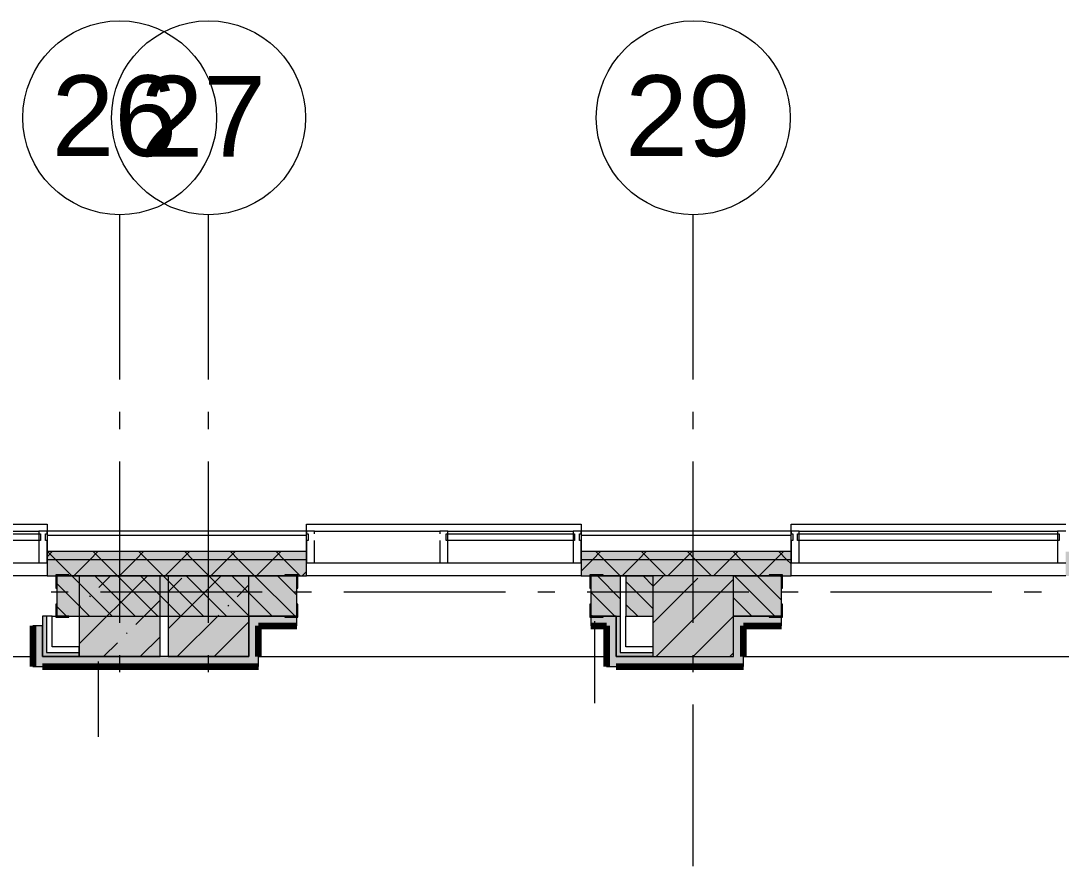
# Model space of a CAD drawing. Header units: millimetres. Extents: x -537608 to 253996, y -217170 to 186033.
# Drawn here: x -328338 to -321899, y -202397 to -197164 of the extents above; entities that cross this region are included whole.
import ezdxf

# ---------------------------------------------------------------- set-up
doc = ezdxf.new("R2010")
doc.units = ezdxf.units.MM
doc.layers.add('16) Лак 1.6м', color=160, linetype='Continuous', lineweight=90)
doc.layers.add('PDF _Геометрия', color=7, linetype='Continuous')
doc.layers.add('PDF _Текст', color=7, linetype='Continuous')
doc.layers.add('PDF _Сплошная заливка', color=7, linetype='Continuous', true_color=0xffffff)
doc.styles.add('PDF ArialMT', font='arial.ttf')

msp = doc.modelspace()

# ---------------------------------------------------------------- hatches: boundary and pattern name
at = {"layer": 'PDF _Сплошная заливка', "transparency": 33554559}
h = msp.add_hatch(color=256, dxfattribs=at)
h.paths.add_polyline_path([(-292602.1144, -200499.6523), (-291276.1742, -200499.6523), (-291276.1742, -200449.6521), (-297870.1772, -200449.6521), (-297870.1772, -200499.6523), (-295975.1895, -200499.6523)], flags=0)
h.paths.add_polyline_path([(-300191.5361, -200499.6523), (-299570.1762, -200499.6523), (-299570.1762, -200449.6521), (-300870.1776, -200449.6521), (-300870.1776, -200499.6523)], flags=0)
h.paths.add_polyline_path([(-302570.1808, -200499.6523), (-302570.1808, -200449.6521), (-303870.178, -200449.6521), (-303870.178, -200499.6523), (-302721.3441, -200499.6523)], flags=0)
h.paths.add_polyline_path([(-312418.9413, -200499.6523), (-311570.1819, -200499.6523), (-311570.1819, -200449.6521), (-312870.1833, -200449.6521), (-312870.1833, -200499.6523), (-312840.5759, -200499.6523)], flags=0)
h.paths.add_polyline_path([(-315370.3838, -200499.6523), (-314570.1822, -200499.6523), (-314570.1822, -200449.6521), (-315870.1837, -200449.6521), (-315870.1837, -200499.6523), (-315792.0185, -200499.6523)], flags=0)
h.paths.add_polyline_path([(-320570.1873, -200499.6523), (-320570.1873, -200449.6521), (-321870.8045, -200449.6521), (-321870.8045, -200499.6523), (-320851.6344, -200499.6523)], flags=0)
h.paths.add_polyline_path([(-317900.1918, -200499.6523), (-317570.1826, -200499.6523), (-317570.1826, -200449.6521), (-318870.184, -200449.6521), (-318870.184, -200499.6523), (-318743.4611, -200499.6523)], flags=0)
h.paths.add_polyline_path([(-324646.3463, -200499.6523), (-323570.8034, -200499.6523), (-323570.8034, -200449.6521), (-324870.1891, -200449.6521), (-324870.1891, -200499.6523)], flags=0)
h.paths.add_polyline_path([(-326570.188, -200499.6523), (-326570.188, -200449.6521), (-328176.1889, -200449.6521), (-328176.1889, -200499.6523), (-326754.5197, -200499.6523)], flags=0)
h.paths.add_polyline_path([(-331176.1935, -200499.6523), (-329876.1878, -200499.6523), (-329876.1878, -200449.6521), (-331176.1935, -200449.6521)], flags=0)
h.paths.add_polyline_path([(-332876.1924, -200499.6523), (-332876.1924, -200449.6521), (-334176.1896, -200449.6521), (-334176.1896, -200499.6523), (-333079.0438, -200499.6523)], flags=0)
h.paths.add_polyline_path([(-336452.1211, -200499.6523), (-335876.1885, -200499.6523), (-335876.1885, -200449.6521), (-337176.1942, -200449.6521), (-337176.1942, -200499.6523), (-336873.7558, -200499.6523)], flags=0)
h.paths.add_polyline_path([(-338876.1932, -200499.6523), (-338876.1932, -200449.6521), (-342076.1901, -200449.6521), (-342076.1901, -200499.6523), (-338981.929, -200499.6523)], flags=0)
h = msp.add_hatch(color=256, dxfattribs=at)
h.paths.add_polyline_path([(-291758.8451, -200599.6527), (-291276.1742, -200599.6527), (-291276.1742, -200499.6523), (-297870.1772, -200499.6523), (-297870.1772, -200599.6527), (-292602.1144, -200599.6527)], flags=0)
h.paths.add_polyline_path([(-300191.5361, -200599.6527), (-299570.1762, -200599.6527), (-299570.1762, -200499.6523), (-300870.1776, -200499.6523), (-300870.1776, -200599.6527)], flags=0)
h.paths.add_polyline_path([(-302570.1808, -200599.6527), (-302570.1808, -200499.6523), (-303870.178, -200499.6523), (-303870.178, -200599.6527), (-302721.3441, -200599.6527)], flags=0)
h.paths.add_polyline_path([(-312426.1838, -200599.6527), (-311570.1819, -200599.6527), (-311570.1819, -200499.6523), (-312870.1833, -200499.6523), (-312870.1833, -200599.6527), (-312840.5759, -200599.6527)], flags=0)
h.paths.add_polyline_path([(-315870.1837, -200599.6527), (-314570.1822, -200599.6527), (-314570.1822, -200499.6523), (-315870.1837, -200499.6523)], flags=0)
h.paths.add_polyline_path([(-318870.184, -200599.6527), (-317570.1826, -200599.6527), (-317570.1826, -200499.6523), (-318870.184, -200499.6523)], flags=0)
h.paths.add_polyline_path([(-321273.2691, -200599.6527), (-320570.1873, -200599.6527), (-320570.1873, -200499.6523), (-321870.8045, -200499.6523), (-321870.8045, -200599.6527), (-321694.9038, -200599.6527)], flags=0)
h.paths.add_polyline_path([(-328176.1889, -200599.6527), (-326570.188, -200599.6527), (-326570.188, -200499.6523), (-328176.1889, -200499.6523)], flags=0)
h.paths.add_polyline_path([(-323570.8034, -200599.6527), (-323570.8034, -200499.6523), (-324870.1891, -200499.6523), (-324870.1891, -200599.6527), (-323803.077, -200599.6527)], flags=0)
h.paths.add_polyline_path([(-330127.5969, -200599.6527), (-329876.1878, -200599.6527), (-329876.1878, -200499.6523), (-331176.1935, -200499.6523), (-331176.1935, -200599.6527), (-330476.1904, -200599.6527)], flags=0)
h.paths.add_polyline_path([(-333922.3131, -200599.6527), (-332876.1924, -200599.6527), (-332876.1924, -200499.6523), (-334176.1896, -200499.6523), (-334176.1896, -200599.6527)], flags=0)
h.paths.add_polyline_path([(-335876.1885, -200599.6527), (-335876.1885, -200499.6523), (-337176.1942, -200499.6523), (-337176.1942, -200599.6527), (-336452.1211, -200599.6527)], flags=0)
h.paths.add_polyline_path([(-338876.1932, -200599.6527), (-338876.1932, -200499.6523), (-342126.1903, -200499.6523), (-342126.1903, -200599.6527), (-338981.929, -200599.6527)], flags=0)
h = msp.add_hatch(color=256, dxfattribs=at)
h.paths.add_polyline_path([(-296926.1754, -200849.6538), (-294426.1751, -200849.6538), (-294426.1751, -200599.6527), (-296926.1754, -200599.6527), (-296926.1754, -200829.3816)], flags=0)
h.paths.add_polyline_path([(-297666.1761, -200849.6538), (-297641.176, -200849.6538), (-297641.176, -200599.6527), (-297809.7308, -200599.6527), (-297809.7308, -200849.6538)], flags=0)
h.paths.add_polyline_path([(-300809.7312, -200849.6538), (-299629.7312, -200849.6538), (-299629.7312, -200599.6527), (-300809.7312, -200599.6527)], flags=0)
h.paths.add_polyline_path([(-297426.1777, -200849.6538), (-297426.1777, -200599.6527), (-297606.1776, -200599.6527), (-297606.1776, -200849.6538)], flags=0)
h.paths.add_polyline_path([(-302866.1777, -200849.6538), (-302629.7315, -200849.6538), (-302629.7315, -200599.6527), (-302926.1805, -200599.6527), (-302926.1805, -200849.6538)], flags=0)
h.paths.add_polyline_path([(-303641.1811, -200849.6538), (-303641.1811, -200599.6527), (-303810.1794, -200599.6527), (-303810.1794, -200849.6538), (-303666.1812, -200849.6538)], flags=0)
h.paths.add_polyline_path([(-303564.6134, -200849.6538), (-303426.1784, -200849.6538), (-303426.1784, -200599.6527), (-303606.1783, -200599.6527), (-303606.1783, -200849.6538)], flags=0)
h.paths.add_polyline_path([(-311746.7672, -200849.6538), (-311630.1804, -200849.6538), (-311630.1804, -200599.6527), (-311746.7672, -200599.6527), (-311746.7672, -200698.3356)], flags=0)
h.paths.add_polyline_path([(-311781.7656, -200849.6538), (-311781.7656, -200599.6527), (-311926.1815, -200599.6527), (-311926.1815, -200849.6538)], flags=0)
h.paths.add_polyline_path([(-315626.185, -200849.6538), (-315601.1849, -200849.6538), (-315601.1849, -200599.6527), (-315809.7373, -200599.6527), (-315809.7373, -200849.6538), (-315792.0185, -200849.6538)], flags=0)
h.paths.add_polyline_path([(-314866.1833, -200849.6538), (-314629.7373, -200849.6538), (-314629.7373, -200599.6527), (-314926.1819, -200599.6527), (-314926.1819, -200849.6538)], flags=0)
h.paths.add_polyline_path([(-312621.1812, -200849.6538), (-312621.1812, -200599.6527), (-312809.7369, -200599.6527), (-312809.7369, -200849.6538), (-312646.1813, -200849.6538)], flags=0)
h.paths.add_polyline_path([(-312586.1827, -200849.6538), (-312426.1838, -200849.6538), (-312426.1838, -200599.6527), (-312586.1827, -200599.6527)], flags=0)
h.paths.add_polyline_path([(-315426.1841, -200849.6538), (-315426.1841, -200599.6527), (-315566.1822, -200599.6527), (-315566.1822, -200849.6538)], flags=0)
h.paths.add_polyline_path([(-321641.1875, -200849.6538), (-321641.1875, -200599.6527), (-321810.3581, -200599.6527), (-321810.3581, -200849.6538), (-321666.1876, -200849.6538)], flags=0)
h.paths.add_polyline_path([(-320866.184, -200849.6538), (-320629.738, -200849.6538), (-320629.738, -200599.6527), (-320926.1869, -200599.6527), (-320926.1869, -200849.6538)], flags=0)
h.paths.add_polyline_path([(-321606.1848, -200849.6538), (-321426.1849, -200849.6538), (-321426.1849, -200599.6527), (-321606.1848, -200599.6527)], flags=0)
h.paths.add_polyline_path([(-317900.1918, -200849.6538), (-317629.7376, -200849.6538), (-317629.7376, -200599.6527), (-318809.7377, -200599.6527), (-318809.7377, -200849.6538), (-318743.4611, -200849.6538)], flags=0)
h.paths.add_polyline_path([(-323926.1873, -200849.6538), (-323630.3584, -200849.6538), (-323630.3584, -200599.6527), (-323926.1873, -200599.6527), (-323926.1873, -200829.0264)], flags=0)
h.paths.add_polyline_path([(-324809.7384, -200849.6538), (-324628.395, -200849.6538), (-324628.395, -200599.6527), (-324809.7384, -200599.6527), (-324809.7384, -200698.3356)], flags=0)
h.paths.add_polyline_path([(-324426.1895, -200849.6538), (-324426.1895, -200599.6527), (-324593.3966, -200599.6527), (-324593.3966, -200849.6538)], flags=0)
h.paths.add_polyline_path([(-328116.1903, -200849.6538), (-326629.743, -200849.6538), (-326629.743, -200599.6527), (-328116.1903, -200599.6527), (-328116.1903, -200698.3356)], flags=0)
h.paths.add_polyline_path([(-330127.5969, -200849.6538), (-329936.1906, -200849.6538), (-329936.1906, -200599.6527), (-330476.1904, -200599.6527), (-330476.1904, -200849.6538), (-330416.1876, -200849.6538)], flags=0)
h.paths.add_polyline_path([(-331116.1864, -200849.6538), (-330976.1883, -200849.6538), (-330976.1883, -200599.6527), (-331116.1864, -200599.6527), (-331116.1864, -200698.3356)], flags=0)
h.paths.add_polyline_path([(-332936.191, -200849.6538), (-332936.191, -200599.6527), (-334116.191, -200599.6527), (-334116.191, -200849.6538), (-333079.0438, -200849.6538)], flags=0)
h.paths.add_polyline_path([(-339416.1973, -200849.6538), (-338936.1917, -200849.6538), (-338936.1917, -200599.6527), (-339476.1958, -200599.6527), (-339476.1958, -200849.6538)], flags=0)
h.paths.add_polyline_path([(-335936.1956, -200849.6538), (-335936.1956, -200599.6527), (-336476.1912, -200599.6527), (-336476.1912, -200849.6538), (-336416.1926, -200849.6538)], flags=0)
h.paths.add_polyline_path([(-336976.1933, -200849.6538), (-336976.1933, -200599.6527), (-337116.1957, -200599.6527), (-337116.1957, -200849.6538)], flags=0)
for points in [[(-327976.188, -201099.6528), (-327476.1901, -201099.6528), (-327476.1901, -200599.6527), (-327976.188, -200599.6527), (-327976.188, -201054.9574)], [(-327426.1898, -201099.6528), (-326926.1876, -201099.6528), (-326926.1876, -200599.6527), (-327426.1898, -200599.6527), (-327426.1898, -201054.9574)]]:
    msp.add_hatch(color=256, dxfattribs=at).paths.add_polyline_path(points)
at = {"layer": 'PDF _Сплошная заливка', "true_color": 0xff7d7d, "transparency": 33554559}
for points in [[(-326926.1876, -201099.6528), (-326866.1891, -201099.6528), (-326866.1891, -200849.6538), (-326926.1876, -200849.6538), (-326926.1876, -201054.9574)], [(-323926.1873, -201099.6528), (-323866.1887, -201099.6528), (-323866.1887, -200849.6538), (-323926.1873, -200849.6538), (-323926.1873, -201054.9574)], [(-326866.1891, -201159.6535), (-326866.1891, -201099.6528), (-328203.3979, -201099.6528), (-328203.3979, -201159.6535), (-328019.4236, -201159.6535)], [(-323866.1887, -201159.6535), (-323866.1887, -201099.6528), (-324653.3951, -201099.6528), (-324653.3951, -201159.6535), (-323926.1873, -201159.6535)]]:
    msp.add_hatch(color=11, dxfattribs=at).paths.add_polyline_path(points)
h = msp.add_hatch(color=11, dxfattribs=at)
h.paths.add_polyline_path([(-324653.3951, -200909.6524), (-324653.3951, -200849.6538), (-324809.7384, -200849.6538), (-324809.7384, -200909.6524), (-324713.3936, -200909.6524)], flags=0)
h.paths.add_polyline_path([(-326866.1891, -200909.6524), (-326629.743, -200909.6524), (-326629.743, -200849.6538), (-326866.1891, -200849.6538)], flags=0)
at = {"layer": 'PDF _Сплошная заливка', "true_color": 0x77b143, "transparency": 33554559}
for points in [[(-324646.3463, -201074.6527), (-324628.395, -201074.6527), (-324628.395, -200849.6538), (-324653.3951, -200849.6538), (-324653.3951, -201074.6527)], [(-327976.188, -201099.6528), (-327976.188, -201074.6527), (-328203.3979, -201074.6527), (-328203.3979, -201099.6528), (-328019.4236, -201099.6528)], [(-324646.3463, -201099.6528), (-324426.1895, -201099.6528), (-324426.1895, -201074.6527), (-324653.3951, -201074.6527), (-324653.3951, -201099.6528)]]:
    msp.add_hatch(color=75, dxfattribs=at).paths.add_polyline_path(points)
at = {"layer": 'PDF _Сплошная заливка', "true_color": 0xff7d7d, "transparency": 33554559}
h = msp.add_hatch(color=11, dxfattribs=at)
h.paths.add_polyline_path([(-321666.1876, -200909.6524), (-321666.1876, -200849.6538), (-321810.3581, -200849.6538), (-321810.3581, -200909.6524), (-321694.9038, -200909.6524)], flags=0)
h.paths.add_polyline_path([(-323803.077, -200909.6524), (-323630.3584, -200909.6524), (-323630.3584, -200849.6538), (-323866.1887, -200849.6538), (-323866.1887, -200909.6524)], flags=0)

# ---------------------------------------------------------------- linework, layer by layer
at = {"layer": '16) Лак 1.6м'}
for p, q in [((-328263.3964, -200909.6524), (-328263.3964, -201159.6535)), ((-326866.1891, -201099.6528), (-326866.1891, -200909.6524)), ((-326866.1891, -200909.6524), (-326629.743, -200909.6524)), ((-324809.7384, -200909.6524), (-324713.3936, -200909.6524)), ((-324713.3936, -200909.6524), (-324713.3936, -201159.6535)), ((-323866.1887, -201099.6528), (-323866.1887, -200909.6524)), ((-323866.1887, -200909.6524), (-323630.3584, -200909.6524)), ((-328203.3979, -201159.6535), (-326866.1891, -201159.6535)), ((-324653.3951, -201159.6535), (-323866.1887, -201159.6535))]:
    msp.add_line(p, q, dxfattribs=at)
at = {"layer": 'PDF _Геометрия', "color": 253, "lineweight": 9, "true_color": 0xaaaaaa}
for p, q in [((-327726.1869, -199384.9836), (-327726.1869, -198363.7231)), ((-327176.1887, -199384.9836), (-327176.1887, -198363.7231)), ((-324176.1884, -199384.9836), (-324176.1884, -198363.7231)), ((-327726.1869, -199690.8173), (-327726.1869, -199584.9845)), ((-327176.1887, -199690.8173), (-327176.1887, -199584.9845)), ((-324176.1884, -199690.8173), (-324176.1884, -199584.9845)), ((-327726.1869, -200890.8184), (-327726.1869, -199890.8182)), ((-327176.1887, -200890.8184), (-327176.1887, -199890.8182)), ((-324176.1884, -200890.8184), (-324176.1884, -199890.8182)), ((-329876.1878, -200279.6526), (-328176.1889, -200279.6526)), ((-328176.1889, -200279.6526), (-328176.1889, -200322.6536)), ((-326570.188, -200322.6536), (-326570.188, -200279.6526)), ((-326570.188, -200279.6526), (-324870.1891, -200279.6526)), ((-324870.1891, -200279.6526), (-324870.1891, -200322.6536)), ((-323570.8034, -200322.6536), (-323570.8034, -200279.6526)), ((-323570.8034, -200279.6526), (-321870.8045, -200279.6526)), ((-328226.1891, -200377.653), (-328216.1908, -200377.653)), ((-328186.1872, -200377.653), (-328176.1889, -200377.653)), ((-326570.188, -200377.653), (-326560.1896, -200377.653)), ((-325705.1867, -200377.653), (-325695.1884, -200377.653)), ((-324920.1893, -200377.653), (-324910.1866, -200377.653)), ((-324880.1873, -200377.653), (-324870.1891, -200377.653)), ((-323570.8034, -200377.653), (-323560.805, -200377.653)), ((-323530.8057, -200377.653), (-323520.8031, -200377.653)), ((-321920.8047, -200377.653), (-321910.802, -200377.653)), ((-328044.6175, -200699.6532), (-328150.4524, -200699.6532)), ((-326844.6165, -200699.6532), (-327844.6209, -200699.6532)), ((-326538.7849, -200699.6532), (-326644.6199, -200699.6532)), ((-325338.784, -200699.6532), (-326338.7841, -200699.6532)), ((-325032.9525, -200699.6532), (-325138.7831, -200699.6532)), ((-323832.9514, -200699.6532), (-324832.9516, -200699.6532)), ((-323527.1156, -200699.6532), (-323632.9505, -200699.6532)), ((-322327.1146, -200699.6532), (-323327.119, -200699.6532)), ((-322021.283, -200699.6532), (-322127.118, -200699.6532)), ((-327726.1869, -201196.652), (-327726.1869, -201090.8171)), ((-327176.1887, -201196.652), (-327176.1887, -201090.8171)), ((-324176.1884, -201196.652), (-324176.1884, -201090.8171)), ((-324176.1884, -202396.653), (-324176.1884, -201396.6508))]:
    msp.add_line(p, q, dxfattribs=at)
at = {"layer": 'PDF _Геометрия', "lineweight": 9}
for p, q in [((-329001.1882, -200322.6536), (-328226.1891, -200322.6536)), ((-328176.1889, -200322.6536), (-328226.1891, -200322.6536)), ((-328226.1891, -200322.6536), (-328226.1891, -200339.6533)), ((-326570.188, -200322.6536), (-328176.1889, -200322.6536)), ((-328176.1889, -200322.6536), (-328176.1889, -200349.6516)), ((-328176.1889, -200339.6533), (-328176.1889, -200322.6536)), ((-326570.188, -200349.6516), (-326570.188, -200322.6536)), ((-326520.1877, -200322.6536), (-326570.188, -200322.6536)), ((-326570.188, -200322.6536), (-326570.188, -200339.6533)), ((-326520.1877, -200339.6533), (-326520.1877, -200322.6536)), ((-326520.1877, -200322.6536), (-325745.1886, -200322.6536)), ((-325695.1884, -200322.6536), (-325745.1886, -200322.6536)), ((-325745.1886, -200322.6536), (-325745.1886, -200339.6533)), ((-325695.1884, -200322.6536), (-324920.1893, -200322.6536)), ((-325695.1884, -200339.6533), (-325695.1884, -200322.6536)), ((-324870.1891, -200322.6536), (-324920.1893, -200322.6536)), ((-324920.1893, -200322.6536), (-324920.1893, -200339.6533)), ((-323570.8034, -200322.6536), (-324870.1891, -200322.6536)), ((-324870.1891, -200322.6536), (-324870.1891, -200349.6516)), ((-324870.1891, -200339.6533), (-324870.1891, -200322.6536)), ((-323570.8034, -200349.6516), (-323570.8034, -200322.6536)), ((-323520.8031, -200322.6536), (-323570.8034, -200322.6536)), ((-323570.8034, -200322.6536), (-323570.8034, -200339.6533)), ((-323520.8031, -200339.6533), (-323520.8031, -200322.6536)), ((-323520.8031, -200322.6536), (-321920.8047, -200322.6536)), ((-321870.8045, -200322.6536), (-321920.8047, -200322.6536)), ((-321920.8047, -200322.6536), (-321920.8047, -200339.6533)), ((-329001.1882, -200339.6533), (-328226.1891, -200339.6533)), ((-328226.1891, -200379.6531), (-329001.1882, -200379.6531)), ((-328226.1891, -200339.6533), (-328226.1891, -200379.6531)), ((-328226.1891, -200339.6533), (-328216.1908, -200339.6533)), ((-328216.1908, -200379.6531), (-328226.1891, -200379.6531)), ((-328226.1891, -200379.6531), (-328226.1891, -200519.6532)), ((-328216.1908, -200339.6533), (-328216.1908, -200379.6531)), ((-328186.1872, -200379.6531), (-328186.1872, -200339.6533)), ((-328186.1872, -200339.6533), (-328176.1889, -200339.6533)), ((-328176.1889, -200379.6531), (-328186.1872, -200379.6531)), ((-328176.1889, -200349.6516), (-328176.1889, -200449.6521)), ((-326570.188, -200349.6516), (-328176.1889, -200349.6516)), ((-328176.1889, -200519.6532), (-328176.1889, -200379.6531)), ((-326570.188, -200339.6533), (-326560.1896, -200339.6533)), ((-326570.188, -200449.6521), (-326570.188, -200349.6516)), ((-326560.1896, -200379.6531), (-326570.188, -200379.6531)), ((-326570.188, -200379.6531), (-326570.188, -200519.6532)), ((-326560.1896, -200339.6533), (-326560.1896, -200379.6531)), ((-326520.1877, -200519.6532), (-326520.1877, -200379.6531)), ((-325745.1886, -200379.6531), (-325745.1886, -200519.6532)), ((-325705.1867, -200379.6531), (-325705.1867, -200339.6533)), ((-325705.1867, -200339.6533), (-325695.1884, -200339.6533)), ((-325695.1884, -200379.6531), (-325705.1867, -200379.6531)), ((-325695.1884, -200379.6531), (-325695.1884, -200339.6533)), ((-325695.1884, -200339.6533), (-324920.1893, -200339.6533)), ((-324920.1893, -200379.6531), (-325695.1884, -200379.6531)), ((-325695.1884, -200519.6532), (-325695.1884, -200379.6531)), ((-324920.1893, -200339.6533), (-324920.1893, -200379.6531)), ((-324920.1893, -200339.6533), (-324910.1866, -200339.6533)), ((-324910.1866, -200379.6531), (-324920.1893, -200379.6531)), ((-324920.1893, -200379.6531), (-324920.1893, -200519.6532)), ((-324910.1866, -200339.6533), (-324910.1866, -200379.6531)), ((-324880.1873, -200379.6531), (-324880.1873, -200339.6533)), ((-324880.1873, -200339.6533), (-324870.1891, -200339.6533)), ((-324870.1891, -200379.6531), (-324880.1873, -200379.6531)), ((-324870.1891, -200349.6516), (-324870.1891, -200449.6521)), ((-323570.8034, -200349.6516), (-324870.1891, -200349.6516)), ((-324870.1891, -200519.6532), (-324870.1891, -200379.6531)), ((-323570.8034, -200339.6533), (-323560.805, -200339.6533)), ((-323570.8034, -200449.6521), (-323570.8034, -200349.6516)), ((-323560.805, -200379.6531), (-323570.8034, -200379.6531)), ((-323570.8034, -200379.6531), (-323570.8034, -200519.6532)), ((-323560.805, -200339.6533), (-323560.805, -200379.6531)), ((-323530.8057, -200379.6531), (-323530.8057, -200339.6533)), ((-323530.8057, -200339.6533), (-323520.8031, -200339.6533)), ((-323520.8031, -200379.6531), (-323530.8057, -200379.6531)), ((-323520.8031, -200379.6531), (-323520.8031, -200339.6533)), ((-323520.8031, -200339.6533), (-321920.8047, -200339.6533)), ((-323520.8031, -200519.6532), (-323520.8031, -200379.6531)), ((-321920.8047, -200379.6531), (-323520.8031, -200379.6531)), ((-321920.8047, -200339.6533), (-321910.802, -200339.6533)), ((-321920.8047, -200339.6533), (-321920.8047, -200379.6531)), ((-321910.802, -200379.6531), (-321920.8047, -200379.6531)), ((-321920.8047, -200379.6531), (-321920.8047, -200519.6532)), ((-321910.802, -200339.6533), (-321910.802, -200379.6531)), ((-328176.1889, -200482.1229), (-328143.718, -200449.6521)), ((-328176.1889, -200449.6521), (-328176.1889, -200499.6523)), ((-326570.188, -200449.6521), (-328176.1889, -200449.6521)), ((-328122.4985, -200499.6523), (-328172.4987, -200449.6521)), ((-327910.876, -200499.6523), (-327860.8757, -200449.6521)), ((-327839.6562, -200499.6523), (-327889.6564, -200449.6521)), ((-327628.0336, -200499.6523), (-327578.0334, -200449.6521)), ((-327556.8139, -200499.6523), (-327606.8141, -200449.6521)), ((-327345.1914, -200499.6523), (-327295.1912, -200449.6521)), ((-327273.9674, -200499.6523), (-327323.9676, -200449.6521)), ((-327062.3491, -200499.6523), (-327012.3489, -200449.6521)), ((-326991.125, -200499.6523), (-327041.1253, -200449.6521)), ((-326779.5026, -200499.6523), (-326729.5023, -200449.6521)), ((-326708.2828, -200499.6523), (-326758.283, -200449.6521)), ((-326570.188, -200499.6523), (-326570.188, -200449.6521)), ((-324870.1891, -200449.6521), (-324870.1891, -200499.6523)), ((-323570.8034, -200449.6521), (-324870.1891, -200449.6521)), ((-324799.6065, -200499.6523), (-324749.6063, -200449.6521)), ((-324728.3825, -200499.6523), (-324778.3827, -200449.6521)), ((-324516.76, -200499.6523), (-324466.7598, -200449.6521)), ((-324445.5403, -200499.6523), (-324495.5405, -200449.6521)), ((-324233.9177, -200499.6523), (-324183.9175, -200449.6521)), ((-324162.698, -200499.6523), (-324212.6982, -200449.6521)), ((-323951.0754, -200499.6523), (-323901.0752, -200449.6521)), ((-323879.8557, -200499.6523), (-323929.8559, -200449.6521)), ((-323668.2331, -200499.6523), (-323618.2329, -200449.6521)), ((-323597.0134, -200499.6523), (-323647.0136, -200449.6521)), ((-323570.8034, -200499.6523), (-323570.8034, -200449.6521)), ((-329001.1882, -200519.6532), (-328226.1891, -200519.6532)), ((-328226.1891, -200519.6532), (-328176.1889, -200519.6532)), ((-328176.1889, -200499.6523), (-328176.1889, -200599.6527)), ((-326570.188, -200499.6523), (-328176.1889, -200499.6523)), ((-328022.498, -200599.6527), (-328122.4985, -200499.6523)), ((-328010.8764, -200599.6527), (-327910.876, -200499.6523)), ((-327739.6558, -200599.6527), (-327839.6562, -200499.6523)), ((-327728.0341, -200599.6527), (-327628.0336, -200499.6523)), ((-327456.8135, -200599.6527), (-327556.8139, -200499.6523)), ((-327445.1918, -200599.6527), (-327345.1914, -200499.6523)), ((-327173.9712, -200599.6527), (-327273.9674, -200499.6523)), ((-327162.3452, -200599.6527), (-327062.3491, -200499.6523)), ((-326891.1246, -200599.6527), (-326991.125, -200499.6523)), ((-326879.503, -200599.6527), (-326779.5026, -200499.6523)), ((-326608.2824, -200599.6527), (-326708.2828, -200499.6523)), ((-326570.188, -200599.6527), (-326570.188, -200499.6523)), ((-326570.188, -200519.6532), (-326520.1877, -200519.6532)), ((-326520.1877, -200519.6532), (-325745.1886, -200519.6532)), ((-325745.1886, -200519.6532), (-325695.1884, -200519.6532)), ((-325695.1884, -200519.6532), (-324920.1893, -200519.6532)), ((-324920.1893, -200519.6532), (-324870.1891, -200519.6532)), ((-324870.1891, -200570.2347), (-324799.6065, -200499.6523)), ((-324870.1891, -200499.6523), (-324870.1891, -200599.6527)), ((-323570.8034, -200499.6523), (-324870.1891, -200499.6523)), ((-324628.3821, -200599.6527), (-324728.3825, -200499.6523)), ((-324616.7604, -200599.6527), (-324516.76, -200499.6523)), ((-324345.5398, -200599.6527), (-324445.5403, -200499.6523)), ((-324333.9181, -200599.6527), (-324233.9177, -200499.6523)), ((-324062.6975, -200599.6527), (-324162.698, -200499.6523)), ((-324051.0759, -200599.6527), (-323951.0754, -200499.6523)), ((-323779.8552, -200599.6527), (-323879.8557, -200499.6523)), ((-323768.2336, -200599.6527), (-323668.2331, -200499.6523)), ((-323570.8034, -200525.8602), (-323597.0134, -200499.6523)), ((-323570.8034, -200599.6527), (-323570.8034, -200499.6523)), ((-323570.8034, -200519.6532), (-323520.8031, -200519.6532)), ((-323520.8031, -200519.6532), (-321920.8047, -200519.6532)), ((-321920.8047, -200519.6532), (-321870.8045, -200519.6532)), ((-326596.6607, -200599.6527), (-326570.188, -200573.18)), ((-328176.1889, -200599.6527), (-326570.188, -200599.6527)), ((-326629.743, -200599.6527), (-328116.1903, -200599.6527)), ((-328116.1903, -200599.6527), (-328116.1903, -200849.6538)), ((-327913.9202, -200849.6538), (-328116.1903, -200647.3837)), ((-327772.4969, -200849.6538), (-328022.498, -200599.6527)), ((-327976.188, -201021.1065), (-327554.7342, -200599.6527)), ((-327476.1901, -200599.6527), (-327976.188, -200599.6527)), ((-327976.188, -200599.6527), (-327976.188, -201099.6528)), ((-327631.0779, -200849.6538), (-327881.0747, -200599.6527)), ((-327854.813, -200671.6324), (-327782.8354, -200599.6527)), ((-327489.6547, -200849.6538), (-327739.6558, -200599.6527)), ((-327348.2314, -200849.6538), (-327598.2324, -200599.6527)), ((-327476.1901, -201099.6528), (-327476.1901, -200599.6527)), ((-327206.8123, -200849.6538), (-327456.8135, -200599.6527)), ((-327426.1898, -200927.3045), (-327098.5359, -200599.6527)), ((-326926.1876, -200599.6527), (-327426.1898, -200599.6527)), ((-327426.1898, -200599.6527), (-327426.1898, -201099.6528)), ((-327426.1898, -200699.2053), (-327341.5917, -200614.6071)), ((-327065.3891, -200849.6538), (-327315.3902, -200599.6527)), ((-326923.9701, -200849.6538), (-327173.9712, -200599.6527)), ((-326782.5468, -200849.6538), (-327032.5479, -200599.6527)), ((-326926.1876, -201099.6528), (-326926.1876, -200599.6527)), ((-326641.1278, -200849.6538), (-326891.1246, -200599.6527)), ((-326629.743, -200719.6175), (-326749.7056, -200599.6527)), ((-326629.743, -200849.6538), (-326629.743, -200599.6527)), ((-324870.1891, -200599.6527), (-324426.1895, -200599.6527)), ((-324628.395, -200599.6527), (-324809.7384, -200599.6527)), ((-324809.7384, -200599.6527), (-324809.7384, -200849.6538)), ((-324628.395, -200741.0631), (-324769.8054, -200599.6527)), ((-324593.3966, -200599.6527), (-324628.395, -200599.6527)), ((-324628.395, -200599.6527), (-324628.395, -200849.6538)), ((-324426.1895, -200599.6527), (-324593.3966, -200599.6527)), ((-324593.3966, -200599.6527), (-324593.3966, -200849.6538)), ((-324426.1895, -200801.8496), (-324593.3966, -200634.6404)), ((-324426.1895, -200660.4285), (-324486.9631, -200599.6527)), ((-324426.1895, -200664.4846), (-324361.3554, -200599.6527)), ((-323926.1873, -200599.6527), (-324426.1895, -200599.6527)), ((-324426.1895, -200599.6527), (-324426.1895, -201099.6528)), ((-324426.1895, -200892.5838), (-324148.2086, -200614.6071)), ((-324405.1594, -201099.6528), (-323926.1873, -200620.6828)), ((-323630.3584, -200599.6527), (-323926.1873, -200599.6527)), ((-323926.1873, -200599.6527), (-323570.8034, -200599.6527)), ((-323926.1873, -201099.6528), (-323926.1873, -200599.6527)), ((-323671.2774, -200849.6538), (-323921.2785, -200599.6527)), ((-323630.3584, -200749.1496), (-323779.8552, -200599.6527)), ((-323630.3584, -200607.7285), (-323638.432, -200599.6527)), ((-323630.3584, -200849.6538), (-323630.3584, -200599.6527)), ((-326999.4441, -200728.6556), (-326926.1876, -200655.4013)), ((-324661.2276, -200849.6538), (-324809.7384, -200701.1387)), ((-327911.8362, -200728.6556), (-327907.0954, -200723.9148)), ((-327626.7118, -200899.7294), (-327476.1901, -200749.2056)), ((-327056.4672, -200785.6809), (-327051.7264, -200780.9401)), ((-324519.8043, -200849.6538), (-324593.3966, -200776.0637)), ((-323812.6964, -200849.6538), (-323926.1873, -200736.163)), ((-328055.3392, -200849.6538), (-328116.1903, -200788.8049)), ((-327976.188, -200793.0074), (-327968.8593, -200785.6809)), ((-327370.4412, -201099.6528), (-327113.4904, -200842.7062)), ((-324802.6465, -200849.6538), (-324809.7384, -200842.5598)), ((-328203.3979, -200909.6524), (-328263.3964, -200909.6524)), ((-328178.3978, -200849.6538), (-328203.3979, -200849.6538)), ((-328203.3979, -200849.6538), (-328203.3979, -201039.6521)), ((-328203.3979, -201099.6528), (-328203.3979, -200909.6524)), ((-328143.395, -200849.6538), (-328178.3978, -200849.6538)), ((-328178.3978, -200849.6538), (-328178.3978, -201039.6521)), ((-328143.395, -201039.6521), (-328143.395, -200849.6538)), ((-328116.1903, -200849.6538), (-326866.1891, -200849.6538)), ((-327142.34, -201099.6528), (-326926.1876, -200883.5004)), ((-326866.1891, -200849.6538), (-326926.1876, -200849.6538)), ((-326926.1876, -200849.6538), (-326926.1876, -201099.6528)), ((-326866.1891, -200849.6538), (-326629.743, -200849.6538)), ((-326629.743, -200849.6538), (-326866.1891, -200849.6538)), ((-326629.743, -200909.6524), (-326629.743, -200849.6538)), ((-324653.3951, -200849.6538), (-324809.7384, -200849.6538)), ((-324809.7384, -200849.6538), (-324809.7384, -200909.6524)), ((-324809.7384, -200849.6538), (-324653.3951, -200849.6538)), ((-324786.8611, -200879.6531), (-324786.8611, -201387.1605)), ((-324653.3951, -200849.6538), (-324653.3951, -200909.6524)), ((-324653.3951, -201039.6521), (-324653.3951, -200849.6538)), ((-324653.3951, -200849.6538), (-324628.395, -200849.6538)), ((-324653.3951, -200909.6524), (-324653.3951, -201099.6528)), ((-324628.395, -200849.6538), (-324628.395, -201039.6521)), ((-324593.3966, -201039.6521), (-324593.3966, -200849.6538)), ((-324593.3966, -200849.6538), (-324426.1895, -200849.6538)), ((-324177.0581, -201099.6528), (-323926.1873, -200848.7819)), ((-323866.1887, -200849.6538), (-323926.1873, -200849.6538)), ((-323926.1873, -200849.6538), (-323866.1887, -200849.6538)), ((-323866.1887, -200849.6538), (-323630.3584, -200849.6538)), ((-323630.3584, -200849.6538), (-323866.1887, -200849.6538)), ((-323630.3584, -200909.6524), (-323630.3584, -200849.6538)), ((-327683.7392, -200956.7547), (-327678.9984, -200952.0139)), ((-327598.5382, -201099.6528), (-327476.1901, -200977.3025)), ((-328203.3979, -201039.6521), (-328203.3979, -201074.6527)), ((-328178.3978, -201039.6521), (-328178.3978, -201074.6527)), ((-327976.188, -201039.6521), (-328143.395, -201039.6521)), ((-327976.188, -201074.6527), (-327976.188, -201039.6521)), ((-327826.6351, -201099.6528), (-327740.7624, -201013.78)), ((-324653.3951, -201074.6527), (-324653.3951, -201039.6521)), ((-324628.395, -201039.6521), (-324628.395, -201074.6527)), ((-324426.1895, -201039.6521), (-324593.3966, -201039.6521)), ((-328203.3979, -201074.6527), (-328203.3979, -201099.6528)), ((-326926.1876, -201099.6528), (-328203.3979, -201099.6528)), ((-328203.3979, -201099.6528), (-327976.188, -201099.6528)), ((-328178.3978, -201074.6527), (-327976.188, -201074.6527)), ((-327976.188, -201099.6528), (-327976.188, -201074.6527)), ((-327976.188, -201099.6528), (-327476.1901, -201099.6528)), ((-327426.1898, -201099.6528), (-326926.1876, -201099.6528)), ((-326866.1891, -201159.6535), (-326866.1891, -201099.6528)), ((-324653.3951, -201099.6528), (-324653.3951, -201074.6527)), ((-324653.3951, -201099.6528), (-324426.1895, -201099.6528)), ((-324426.1895, -201099.6528), (-324653.3951, -201099.6528)), ((-324628.395, -201074.6527), (-324426.1895, -201074.6527)), ((-324426.1895, -201099.6528), (-323926.1873, -201099.6528)), ((-323948.9612, -201099.6528), (-323926.1873, -201076.8788)), ((-323866.1887, -201159.6535), (-323866.1887, -201099.6528)), ((-328263.3964, -201159.6535), (-328203.3979, -201159.6535)), ((-327859.9026, -201129.6521), (-327859.9026, -201595.8034)), ((-324713.3936, -201159.6535), (-324653.3951, -201159.6535))]:
    msp.add_line(p, q, dxfattribs=at)
at = {"layer": 'PDF _Геометрия', "color": 9, "lineweight": 9, "true_color": 0xc0c0c0}
for p, q in [((-328176.1889, -200599.6527), (-329876.1878, -200599.6527)), ((-324870.1891, -200599.6527), (-326570.188, -200599.6527)), ((-321870.8045, -200599.6527), (-323570.8034, -200599.6527)), ((-328143.395, -200849.6538), (-328122.1884, -200849.6538)), ((-330416.1876, -201099.6528), (-328263.3964, -201099.6528)), ((-326866.1891, -201099.6528), (-324713.3936, -201099.6528)), ((-323866.1887, -201099.6528), (-321726.1862, -201099.6528))]:
    msp.add_line(p, q, dxfattribs=at)
at = {"layer": 'PDF _Геометрия', "color": 253, "lineweight": 20, "true_color": 0xaaaaaa}
for p, q in [((-328041.19, -200593.6525), (-328122.1884, -200593.6525)), ((-328122.1884, -200593.6525), (-328122.1884, -200674.6531)), ((-328116.1903, -200674.6531), (-328116.1903, -200599.6527)), ((-328116.1903, -200599.6527), (-328041.19, -200599.6527)), ((-328041.19, -200599.6527), (-328041.19, -200593.6525)), ((-326623.7406, -200593.6525), (-326704.739, -200593.6525)), ((-326704.739, -200593.6525), (-326704.739, -200599.6527)), ((-326704.739, -200599.6527), (-326629.743, -200599.6527)), ((-326629.743, -200599.6527), (-326629.743, -200674.6531)), ((-326623.7406, -200674.6531), (-326623.7406, -200593.6525)), ((-324734.7424, -200593.6525), (-324815.7408, -200593.6525)), ((-324815.7408, -200593.6525), (-324815.7408, -200674.6531)), ((-324809.7384, -200674.6531), (-324809.7384, -200599.6527)), ((-324809.7384, -200599.6527), (-324734.7424, -200599.6527)), ((-324734.7424, -200599.6527), (-324734.7424, -200593.6525)), ((-323624.3559, -200593.6525), (-323705.3587, -200593.6525)), ((-323705.3587, -200593.6525), (-323705.3587, -200599.6527)), ((-323705.3587, -200599.6527), (-323630.3584, -200599.6527)), ((-323630.3584, -200599.6527), (-323630.3584, -200674.6531)), ((-323624.3559, -200674.6531), (-323624.3559, -200593.6525)), ((-328122.1884, -200674.6531), (-328116.1903, -200674.6531)), ((-326629.743, -200674.6531), (-326623.7406, -200674.6531)), ((-324815.7408, -200674.6531), (-324809.7384, -200674.6531)), ((-323630.3584, -200674.6531), (-323624.3559, -200674.6531)), ((-328116.1903, -200774.6535), (-328122.1884, -200774.6535)), ((-328122.1884, -200774.6535), (-328122.1884, -200855.6519)), ((-328116.1903, -200849.6538), (-328116.1903, -200774.6535)), ((-326629.743, -200774.6535), (-326629.743, -200849.6538)), ((-326623.7406, -200774.6535), (-326629.743, -200774.6535)), ((-326623.7406, -200855.6519), (-326623.7406, -200774.6535)), ((-324809.7384, -200774.6535), (-324815.7408, -200774.6535)), ((-324815.7408, -200774.6535), (-324815.7408, -200855.6519)), ((-324809.7384, -200849.6538), (-324809.7384, -200774.6535)), ((-323630.3584, -200774.6535), (-323630.3584, -200849.6538)), ((-323624.3559, -200774.6535), (-323630.3584, -200774.6535)), ((-323624.3559, -200855.6519), (-323624.3559, -200774.6535)), ((-328122.1884, -200855.6519), (-328041.19, -200855.6519)), ((-328041.19, -200849.6538), (-328116.1903, -200849.6538)), ((-328041.19, -200855.6519), (-328041.19, -200849.6538)), ((-326629.743, -200849.6538), (-326704.739, -200849.6538)), ((-326704.739, -200849.6538), (-326704.739, -200855.6519)), ((-326704.739, -200855.6519), (-326623.7406, -200855.6519)), ((-324815.7408, -200855.6519), (-324734.7424, -200855.6519)), ((-324734.7424, -200849.6538), (-324809.7384, -200849.6538)), ((-324734.7424, -200855.6519), (-324734.7424, -200849.6538)), ((-323630.3584, -200849.6538), (-323705.3587, -200849.6538)), ((-323705.3587, -200849.6538), (-323705.3587, -200855.6519)), ((-323705.3587, -200855.6519), (-323624.3559, -200855.6519))]:
    msp.add_line(p, q, dxfattribs=at)
at = {"layer": 'PDF _Геометрия', "lineweight": 20}
for centre in [(-327726.1892, -197763.7221), (-327176.1867, -197763.7221), (-324176.1864, -197763.7221)]:
    msp.add_circle(centre, 600.0007, dxfattribs=at)
at = {"layer": 'PDF _Сплошная заливка', "lineweight": 35, "transparency": 33554559}
msp.add_solid([(-323926.1873, -201099.6528), (-323926.1873, -200599.6527), (-324426.1895, -201099.6528), (-324426.1895, -200599.6527)], dxfattribs=at)
at = {"layer": 'PDF _Сплошная заливка', "color": 11, "lineweight": 35, "true_color": 0xff7d7d, "transparency": 33554559}
for points in [[(-328203.3979, -201159.6535), (-328203.3979, -200909.6524), (-328263.3964, -201159.6535), (-328263.3964, -200909.6524)], [(-324653.3951, -201159.6535), (-324653.3951, -200909.6524), (-324713.3936, -201159.6535), (-324713.3936, -200909.6524)]]:
    msp.add_solid(points, dxfattribs=at)
at = {"layer": 'PDF _Сплошная заливка', "color": 75, "lineweight": 35, "true_color": 0x77b143, "transparency": 33554559}
msp.add_solid([(-328178.3978, -201074.6527), (-328178.3978, -200849.6538), (-328203.3979, -201074.6527), (-328203.3979, -200849.6538)], dxfattribs=at)

# ---------------------------------------------------------------- texts
at = {"layer": 'PDF _Текст', "char_height": 500, "attachment_point": 4, "style": 'PDF ArialMT'}
for s, insert in [('26', (-328147.744, -197754.6468)), ('27', (-327597.7459, -197754.6468)), ('29', (-324597.7455, -197754.6468))]:
    msp.add_mtext(s, dxfattribs=dict(at, insert=insert))

doc.saveas('drawing.dxf')
